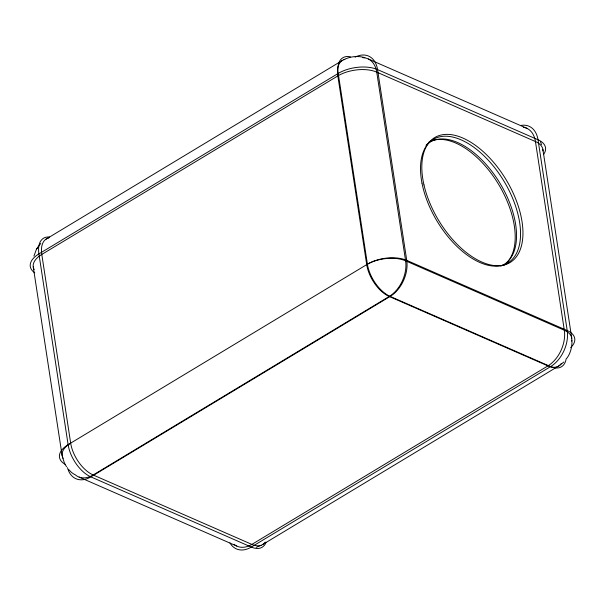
<?xml version="1.0" encoding="UTF-8"?>
<svg xmlns="http://www.w3.org/2000/svg" width="605" height="605" viewBox="0 0 605 605"><rect width="100%" height="100%" fill="white"/><g stroke="black" fill="none" stroke-linecap="round" stroke-linejoin="round"><path stroke-width="0.91" d="M571.967 340.222C572.186 346.597 570.651 353.275 566.719 358.417M33.918 256.066L36.512 249.109L40.777 243.407M36.512 249.109L38.07 247.037M563.86 362.002L559.421 365.541L262.978 544.334M342.022 60.666L45.972 239.179M343.806 59.706C350.265 56.371 357.88 55.622 364.86 57.656M256.18 547.366L261.194 545.294M368.324 58.98L527.031 128.389M79.187 477.126L236.676 546.02M74.468 474.486L71.503 472.452L68.652 469.48M66.55 466.81L64.516 463.286L62.474 456.972M540.484 141.714L541.505 144.618M571.755 338.142L542.882 149.443M33.245 266.858L62.118 455.557M561.342 363.469A27.754 14.981 58.9 0 1 547.926 365.889L389.212 296.473A27.754 14.981 58.9 0 1 366.713 264.627L337.832 75.92A27.754 14.981 58.9 0 1 344.842 59.441M265.217 542.095A27.754 14.981 58.9 0 1 251.877 544.402L93.17 474.986A27.754 14.981 58.9 0 1 70.664 443.14L41.79 254.433A27.754 14.981 58.9 0 1 48.801 237.954M425.988 145.291A71.496 38.607 58.9 0 1 499.246 182.075A71.496 38.607 58.9 0 1 500.758 266.102M67.48 467.657A28.057 18.778 -66.4 0 0 90.863 476.884L251.325 547.064A28.057 15.148 58.9 0 0 266.041 542.375M65.401 464.458A28.057 14.323 -8.7 0 1 68.115 444.683L38.917 253.903A28.057 15.148 58.9 0 1 49.549 237.062M355.097 57.142A28.057 18.778 -66.4 0 1 377.55 69.59L538.011 139.763A28.057 14.323 -8.7 0 1 543.645 154.381M570.666 347.656A28.057 14.323 -8.7 0 0 567.203 330.542L538.011 139.763A28.057 18.778 -66.4 0 0 521.276 125.379M566.174 358.75A28.057 15.148 58.9 0 1 550.626 366.585L251.325 547.064A28.057 18.778 -66.4 0 1 229.915 542.836M34.788 272.817A28.057 14.323 -8.7 0 1 38.917 253.903L338.225 73.424A28.057 15.148 58.9 0 1 350.416 56.847M429.005 142.001A72.154 38.962 58.9 0 1 498.58 184.321A72.154 38.962 58.9 0 1 503.443 265.55M34.235 269.618A27.754 14.172 -8.7 0 1 41.79 254.433L337.832 75.92A27.754 14.172 -8.7 0 1 376.733 72.124L535.448 141.54A27.754 14.172 -8.7 0 1 542.95 150.917M63.109 458.318A27.754 14.172 -8.7 0 1 70.664 443.14M366.713 264.627A27.754 14.172 -8.7 0 1 405.607 260.823L564.321 330.239A27.754 14.172 -8.7 0 1 571.596 341.114M523.363 127.254A27.754 18.573 -66.4 0 1 535.448 141.54L564.321 330.239A27.754 18.573 -66.4 0 1 547.926 365.889L251.877 544.402A27.754 18.573 -66.4 0 1 233.991 544.25M362.713 57.694A27.754 18.573 -66.4 0 1 376.733 72.124L405.607 260.823A27.754 18.573 -66.4 0 1 389.212 296.473L93.17 474.986A27.754 18.573 -66.4 0 1 75.065 474.653M367.416 264.204L68.115 444.683A28.057 15.148 58.9 0 0 90.863 476.884L390.172 296.412A28.057 18.778 -66.4 0 0 406.742 260.369L377.55 69.59A28.057 14.323 -8.7 0 0 338.225 73.424L367.416 264.204A28.057 15.148 58.9 0 0 390.172 296.412L550.626 366.585A28.057 18.778 -66.4 0 0 567.203 330.542L406.742 260.369A28.057 14.323 -8.7 0 0 367.416 264.204M423.976 184.948A72.948 39.386 58.9 0 0 509.244 262.993A72.948 39.386 58.9 0 0 483.909 152.256A72.948 39.386 58.9 0 0 423.976 184.948M421.995 183.126A72.154 38.962 58.9 0 0 505.266 264.272A72.154 38.962 58.9 0 0 484.318 156.15A72.154 38.962 58.9 0 0 421.995 183.126"/></g></svg>
